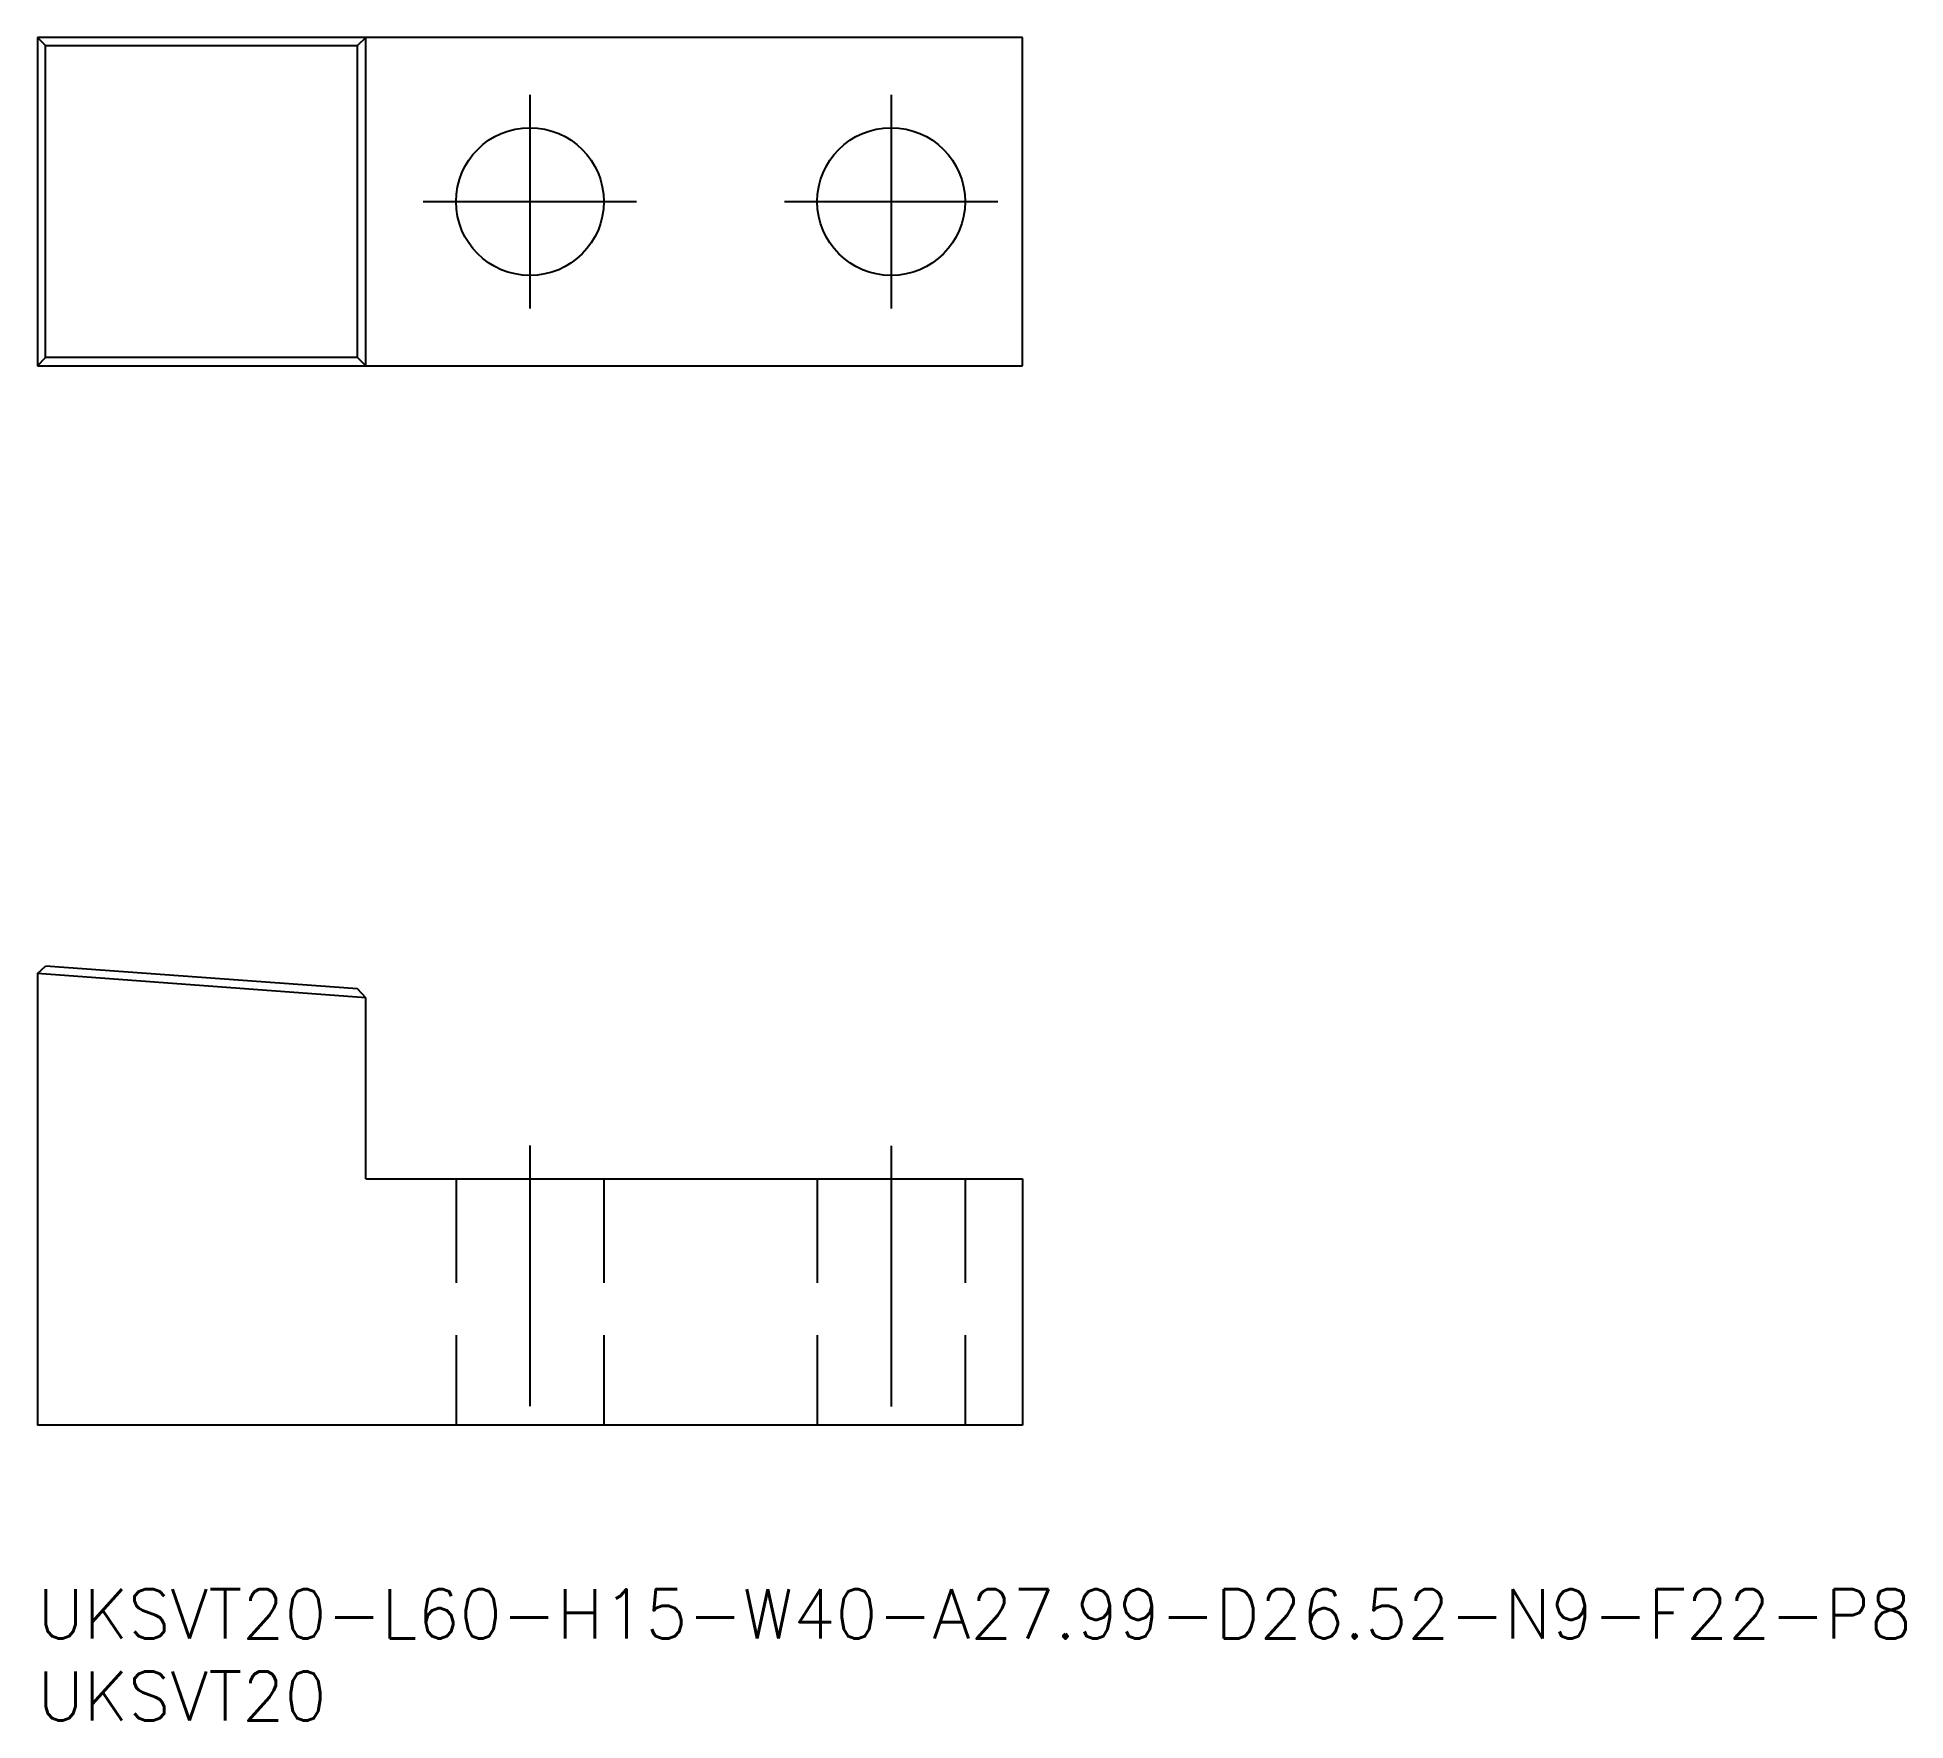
# Model space of a CAD drawing. Extents: x 0 to 114, y -8 to 95.
import ezdxf

# ---------------------------------------------------------------- set-up
doc = ezdxf.new("R2010")
doc.units = 0
doc.header["$LTSCALE"] = 0.5
doc.linetypes.add('CENTER', pattern=[50.8, 31.75, -6.35, 6.35, -6.35])
doc.linetypes.add('DASHED', pattern=[19.05, 12.7, -6.35])
for name, color, linetype in [('MSM_CENTER', 1, 'CENTER'), ('MSM_CONTINUOUS', 7, 'CONTINUOUS'), ('MSM_DASHED', 4, 'DASHED'), ('MSM_PART_NUMBER', 7, 'CONTINUOUS')]:
    doc.layers.add(name, color=color, linetype=linetype)
doc.styles.get("Standard").update_dxf_attribs({"font": 'txt.shx', "height": 3, "bigfont": 'bigfont.shx'})

# ---------------------------------------------------------------- blocks, each defined once
blk = doc.blocks.new('*U19')
at = {"layer": 'MSM_PART_NUMBER'}
blk.add_text('UKSVT20-L60-H15-W40-A27.99-D26.52-N9-F22-P8', height=3, dxfattribs=at).set_placement((0, -3))
blk = doc.blocks.new('*U20')
at = {"layer": 'MSM_PART_NUMBER'}
blk.add_text('UKSVT20', height=3, dxfattribs=at).set_placement((0, -8))

msp = doc.modelspace()

# ---------------------------------------------------------------- linework, layer by layer
at = {"layer": 'MSM_CENTER'}
for p, q in [((30, 91), (30, 78)), ((52, 91), (52, 78)), ((23.5, 84.5), (36.5, 84.5)), ((45.5, 84.5), (58.5, 84.5)), ((30, 27.03), (30, 8)), ((52, 27), (52, 8))]:
    msp.add_line(p, q, dxfattribs=at)
at = {"layer": 'MSM_CONTINUOUS'}
for p, q in [((60, 94.5), (0, 94.5)), ((0, 94.5), (0, 74.5)), ((0.5, 94), (0, 94.5)), ((20, 94.5), (19.5, 94)), ((20, 74.5), (20, 94.5)), ((60, 74.5), (60, 94.5)), ((0.5, 94), (19.5, 94)), ((0.5, 75), (0.5, 94)), ((19.5, 75), (19.5, 94)), ((0, 74.5), (0.5, 75)), ((0, 74.5), (60, 74.5)), ((19.5, 75), (0.5, 75)), ((20, 74.5), (19.5, 75)), ((0, 37.49), (0.5, 37.95)), ((19.5, 36.56), (0.5, 37.95)), ((0, 37.49), (0, 10)), ((20, 36.02), (0, 37.49)), ((20, 36.02), (19.5, 36.56)), ((20, 25), (20, 36.02)), ((20, 25), (60, 25)), ((60, 25), (60, 10)), ((60, 10), (0, 10))]:
    msp.add_line(p, q, dxfattribs=at)
for centre in [(30, 84.5), (52, 84.5)]:
    msp.add_circle(centre, 4.5, dxfattribs=at)
at = {"layer": 'MSM_DASHED'}
for p, q in [((25.5, 25), (25.5, 10)), ((34.5, 25), (34.5, 10)), ((47.5, 25), (47.5, 10)), ((56.5, 25), (56.5, 10))]:
    msp.add_line(p, q, dxfattribs=at)

# ---------------------------------------------------------------- block references
at = {"layer": 'MSM_CONTINUOUS'}
for name in ['*U19', '*U20']:
    msp.add_blockref(name, (0, 0), dxfattribs=at)

doc.saveas('drawing.dxf')
